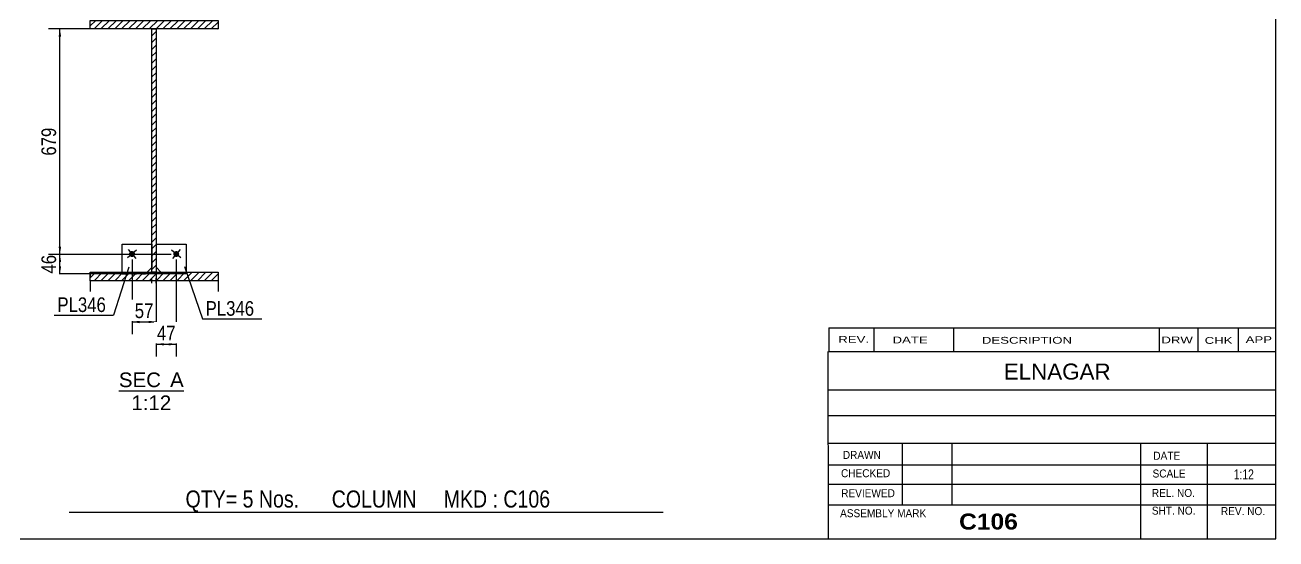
# Model space of a CAD drawing. Header units: millimetres. Extents: x -284 to 128, y -158 to 129.
# Drawn here: x -116.6 to 128.2, y -157.6 to -56.9 of the extents above; entities that cross this region are included whole.
import ezdxf

# ---------------------------------------------------------------- set-up
doc = ezdxf.new("R2010")
doc.units = ezdxf.units.MM
doc.linetypes.add('DXK_LINE_DOT1', pattern=[1.8814, 0.9407, -0.9407])
doc.styles.add('Arial', font='ARIAL.TTF', dxfattribs={"height": 0.2})
doc.styles.add('Arial Bold', font='ARIALBD.TTF', dxfattribs={"height": 0.2})
doc.styles.add('Arial Narrow', font='ARIALN.TTF', dxfattribs={"height": 0.2})

# ---------------------------------------------------------------- blocks, each defined once
blk = doc.blocks.new('Unknown-623260482-1210')
at = {"color": 5, "linetype": 'Continuous'}
for p, q in [((128.16, -157.59), (128.16, 129.41)), ((-281.84, -157.59), (128.16, -157.59))]:
    blk.add_line(p, q, dxfattribs=at)
blk = doc.blocks.new('Unknown-623260482-12 - 1256')
at = {"color": 1, "linetype": 'Continuous'}
blk.add_line((-98.25, -128.6), (-85.56, -128.6), dxfattribs=at)
at = {"color": 0, "linetype": 'Continuous'}
for points in [[(-90.03, -127.85), (-90.03, -124.85), (-98.25, -124.85), (-98.25, -127.85)], [(-85.56, -127.85), (-85.56, -124.85), (-88.23, -124.85), (-88.23, -127.85)], [(-88.02, -132.35), (-88.02, -129.35), (-95.8, -129.35), (-95.8, -132.35)]]:
    blk.add_wipeout(points, dxfattribs=at)
at = {"color": 136, "linetype": 'Continuous', "style": 'Arial'}
for s, height, p in [('SEC', 2.865, (-98.25, -127.85)), ('A', 2.87, (-88.23, -127.85)), ('1:12', 2.865, (-95.8, -132.35))]:
    blk.add_text(s, height=height, dxfattribs=at).set_placement(p)
blk = doc.blocks.new('Part-623260482-1356 - 1256')
at = {"linetype": 'Continuous'}
h = blk.add_hatch(dxfattribs=at)
h.set_pattern_fill('', scale=0.3, style=0, pattern_type=0)
h.set_pattern_definition([(45, (-78.8516, -107.0117), (-0.67352, 0.67352), [])])
h.paths.add_polyline_path([(-103.85, -107.01), (-78.85, -107.01), (-78.85, -105.34), (-103.85, -105.34)])
at = {"color": 7, "linetype": 'DXK_LINE_DOT1'}
for p, q in [((-103.85, -105.34), (-103.85, -107.01)), ((-78.85, -105.34), (-78.85, -107.01))]:
    blk.add_line(p, q, dxfattribs=at)
at = {"color": 2, "linetype": 'Continuous'}
for p, q in [((-103.85, -107.01), (-103.85, -105.34)), ((-103.85, -105.34), (-78.85, -105.34)), ((-103.85, -107.01), (-103.85, -109.14)), ((-78.85, -107.01), (-103.85, -107.01)), ((-78.85, -105.34), (-78.85, -107.01)), ((-78.85, -107.01), (-78.85, -109.14))]:
    blk.add_line(p, q, dxfattribs=at)
blk = doc.blocks.new('Part-623260482-1315 - 1256')
at = {"color": 2, "linetype": 'Continuous'}
for p, q in [((-97.63, -105.34), (-97.63, -99.86)), ((-97.63, -99.86), (-91.79, -99.86)), ((-91.79, -99.86), (-91.79, -104.44)), ((-91.79, -104.44), (-92.69, -105.34))]:
    blk.add_line(p, q, dxfattribs=at)
at = {"color": 7, "linetype": 'DXK_LINE_DOT1'}
for p, q in [((-97.63, -105.34), (-97.63, -105.69)), ((-97.63, -105.69), (-93.04, -105.69)), ((-92.69, -105.34), (-93.04, -105.69))]:
    blk.add_line(p, q, dxfattribs=at)
blk = doc.blocks.new('Part-623260482-1320 - 1256')
at = {"color": 2, "linetype": 'Continuous'}
for p, q in [((-90.91, -104.44), (-90.91, -99.86)), ((-90.91, -99.86), (-85.08, -99.86)), ((-85.08, -99.86), (-85.08, -105.34)), ((-90.91, -104.44), (-90.02, -105.34))]:
    blk.add_line(p, q, dxfattribs=at)
at = {"color": 7, "linetype": 'DXK_LINE_DOT1'}
for p, q in [((-90.02, -105.34), (-89.66, -105.69)), ((-85.08, -105.69), (-89.66, -105.69)), ((-85.08, -105.34), (-85.08, -105.69))]:
    blk.add_line(p, q, dxfattribs=at)
blk = doc.blocks.new('Bolt-623260482-1325 - 1256')
at = {"linetype": 'Continuous'}
blk.add_hatch(color=3, dxfattribs=at).paths.add_polyline_path([(-86.57, -102.15, -1), (-87.47, -101.41, -1)])
at = {"color": 3, "linetype": 'Continuous'}
for p, q in [((-86.12, -102.52), (-87.92, -101.04)), ((-86.28, -100.88), (-87.76, -102.68))]:
    blk.add_line(p, q, dxfattribs=at)
blk = doc.blocks.new('Bolt-623260482-1326 - 1256')
at = {"linetype": 'Continuous'}
blk.add_hatch(color=3, dxfattribs=at).paths.add_polyline_path([(-95.23, -101.41, -1), (-96.14, -102.15, -1)])
at = {"color": 3, "linetype": 'Continuous'}
for p, q in [((-94.78, -101.04), (-96.59, -102.52)), ((-96.43, -100.88), (-94.94, -102.68))]:
    blk.add_line(p, q, dxfattribs=at)
blk = doc.blocks.new('Part-623260482-1331 - 1256')
at = {"linetype": 'Continuous'}
h = blk.add_hatch(dxfattribs=at)
h.set_pattern_fill('', scale=0.3, style=0, pattern_type=0)
h.set_pattern_definition([(45, (-78.8516, -57.696), (-0.67352, 0.67352), [])])
h.paths.add_polyline_path([(-103.85, -57.7), (-78.85, -57.7), (-78.85, -56.03), (-103.85, -56.03)])
at = {"color": 2, "linetype": 'Continuous'}
for p, q in [((-103.85, -57.7), (-103.85, -56.03)), ((-103.85, -56.03), (-78.85, -56.03)), ((-78.85, -56.03), (-78.85, -57.7)), ((-78.85, -57.7), (-103.85, -57.7))]:
    blk.add_line(p, q, dxfattribs=at)
blk = doc.blocks.new('Part-623260482-1360 - 1256')
at = {"linetype": 'Continuous'}
h = blk.add_hatch(dxfattribs=at)
h.set_pattern_fill('', scale=0.3, style=0, pattern_type=0)
h.set_pattern_definition([(45, (-90.9349, -105.3377), (-0.67352, 0.67352), [])])
h.paths.add_polyline_path([(-91.77, -105.34), (-90.93, -105.34), (-90.93, -57.7), (-91.77, -57.7)])
at = {"color": 2, "linetype": 'Continuous'}
for p, q in [((-91.77, -70.2), (-91.77, -57.7)), ((-91.77, -57.7), (-90.93, -57.7)), ((-90.93, -57.7), (-90.93, -70.2)), ((-91.77, -105.34), (-91.77, -70.3)), ((-90.93, -70.3), (-90.93, -105.34)), ((-90.93, -105.34), (-91.77, -105.34))]:
    blk.add_line(p, q, dxfattribs=at)
at = {"color": 7, "linetype": 'DXK_LINE_DOT1'}
for p, q in [((-91.77, -107.46), (-91.77, -105.34)), ((-90.93, -107.46), (-90.93, -105.34))]:
    blk.add_line(p, q, dxfattribs=at)
blk = doc.blocks.new('StraightDimension-623260482-1375 - 1256')
at = {"linetype": 'Continuous'}
for points in [[(-94.18, -115.33), (-95.68, -115.08), (-94.18, -114.83)], [(-92.43, -114.83), (-90.93, -115.08), (-92.43, -115.33)]]:
    blk.add_hatch(color=7, dxfattribs=at).paths.add_polyline_path(points)
at = {"color": 7, "linetype": 'Continuous'}
for p, q in [((-95.68, -102.86), (-95.68, -117.48)), ((-90.93, -104.52), (-90.93, -117.48)), ((-95.68, -115.08), (-90.93, -115.08))]:
    blk.add_line(p, q, dxfattribs=at)
at = {"color": 0}
blk.add_wipeout([(-90.88, -114.93), (-90.88, -110.73), (-95.74, -110.73), (-95.74, -114.93)], dxfattribs=at)
at = {"color": 3, "style": 'Arial Narrow'}
blk.add_text('57', height=2.863, dxfattribs=at).set_placement((-95.14, -114.33))
blk = doc.blocks.new('StraightDimension-623260482-1395 - 1256')
at = {"linetype": 'Continuous'}
for points in [[(-110.04, -103.36), (-109.79, -101.86), (-109.54, -103.36)], [(-109.54, -104.19), (-109.79, -105.69), (-110.04, -104.19)]]:
    blk.add_hatch(color=7, dxfattribs=at).paths.add_polyline_path(points)
at = {"color": 7, "linetype": 'Continuous'}
for p, q in [((-88.02, -101.86), (-112.04, -101.86)), ((-109.79, -105.69), (-109.79, -101.86)), ((-86.08, -105.69), (-112.04, -105.69))]:
    blk.add_line(p, q, dxfattribs=at)
at = {"color": 0}
blk.add_wipeout([(-109.94, -101.35), (-114.14, -101.35), (-114.14, -106.21), (-109.94, -106.21)], dxfattribs=at)
at = {"color": 3, "style": 'Arial Narrow'}
blk.add_text('46', height=2.863, rotation=90.0002, dxfattribs=at).set_placement((-110.54, -105.61))
blk = doc.blocks.new('StraightDimension-623260482-1388 - 1256')
at = {"linetype": 'Continuous'}
for points in [[(-110.04, -59.2), (-109.79, -57.7), (-109.54, -59.2)], [(-109.54, -100.36), (-109.79, -101.86), (-110.04, -100.36)]]:
    blk.add_hatch(color=7, dxfattribs=at).paths.add_polyline_path(points)
at = {"color": 7, "linetype": 'Continuous'}
for p, q in [((-79.85, -57.7), (-112.04, -57.7)), ((-109.79, -101.86), (-109.79, -57.7)), ((-88.02, -101.86), (-112.04, -101.86))]:
    blk.add_line(p, q, dxfattribs=at)
at = {"color": 0}
blk.add_wipeout([(-109.94, -76.44), (-114.14, -76.44), (-114.14, -83.12), (-109.94, -83.12)], dxfattribs=at)
at = {"color": 3, "style": 'Arial Narrow'}
blk.add_text('679', height=2.863, rotation=90.0002, dxfattribs=at).set_placement((-110.54, -82.52))
blk = doc.blocks.new('StraightDimension-623260482-1436 - 1256')
at = {"linetype": 'Continuous'}
for points in [[(-89.43, -119.7), (-90.93, -119.45), (-89.43, -119.2)], [(-88.52, -119.2), (-87.02, -119.45), (-88.52, -119.7)]]:
    blk.add_hatch(color=7, dxfattribs=at).paths.add_polyline_path(points)
at = {"color": 7, "linetype": 'Continuous'}
for p, q in [((-87.02, -102.86), (-87.02, -121.85)), ((-90.93, -106.34), (-90.93, -121.85)), ((-90.93, -119.45), (-87.02, -119.45))]:
    blk.add_line(p, q, dxfattribs=at)
at = {"color": 0}
blk.add_wipeout([(-86.55, -119.3), (-86.55, -115.1), (-91.4, -115.1), (-91.4, -119.3)], dxfattribs=at)
at = {"color": 3, "style": 'Arial Narrow'}
blk.add_text('47', height=2.863, dxfattribs=at).set_placement((-90.8, -118.7))
blk = doc.blocks.new('CBS_CALLOFF-623260482-5929')
at = {"color": 7, "linetype": 'Continuous'}
blk.add_line((-107.96, -152.32), (8.27, -152.34), dxfattribs=at)
at = {"color": 3, "linetype": 'Continuous', "style": 'Arial Narrow'}
blk.add_text('QTY= 5 Nos.      COLUMN     MKD : C106', height=3.3405, dxfattribs=at).set_placement((-85.21, -151.43))
blk = doc.blocks.new('CBS_NAME_BLOG-623260482-5930')
at = {"color": 7, "linetype": 'Continuous'}
for p, q in [((40.57, -157.55), (40.56, -120.84)), ((40.57, -120.84), (128.08, -120.84)), ((40.57, -128.38), (128.09, -128.38)), ((40.64, -133.43), (128.16, -133.43)), ((40.57, -138.81), (128.08, -138.81)), ((55.09, -150.91), (55.09, -138.81)), ((64.77, -150.89), (64.77, -138.82)), ((101.69, -157.55), (101.69, -138.82)), ((114.74, -157.55), (114.74, -138.81)), ((40.57, -143.1), (128.16, -143.09)), ((40.57, -146.85), (128.08, -146.85)), ((40.57, -150.89), (128.08, -150.89)), ((40.57, -157.59), (128.16, -157.59))]:
    blk.add_line(p, q, dxfattribs=at)
at = {"color": 3, "linetype": 'Continuous', "style": 'Arial'}
blk.add_text('ELNAGAR', height=3.133, dxfattribs=at).set_placement((74.89, -126.37))
at = {"color": 3, "linetype": 'Continuous'}
for s, height, style, width, p in [('DRAWN', 1.566, 'Arial', 0.9, (43.4, -141.91)), ('DATE', 1.566, 'Arial', 0.9, (104.16, -142.07)), ('CHECKED', 1.566, 'Arial', 0.9, (43.05, -145.49)), ('SCALE', 1.566, 'Arial', 0.9, (104.01, -145.55)), ('1:12', 1.957, 'Arial Narrow', 0.9, (119.9, -145.91)), ('REVIEWED', 1.566, 'Arial', 0.9, (43.09, -149.4)), ('REL. NO.', 1.566, 'Arial', 0.9, (103.87, -149.36)), ('ASSEMBLY MARK', 1.5663, 'Arial', 0.9, (42.87, -153.33)), ('SHT. NO.', 1.566, 'Arial', 0.9, (103.87, -152.82)), ('REV. NO.', 1.566, 'Arial', 0.9, (117.39, -152.91)), ('C106', 3.131, 'Arial Bold', 1.1, (66.15, -155.74))]:
    blk.add_text(s, height=height, dxfattribs=dict(at, style=style, width=width)).set_placement(p)
blk = doc.blocks.new('CBS_REVISION-623260482-5931')
at = {"color": 7, "linetype": 'Continuous'}
for p, q in [((40.65, -116.21), (128.15, -116.21)), ((40.65, -116.21), (40.65, -120.84)), ((49.45, -116.21), (49.45, -120.84)), ((65.04, -116.21), (65.04, -120.78)), ((105.3, -116.21), (105.3, -120.84)), ((112.84, -116.21), (112.84, -120.84)), ((120.79, -116.21), (120.79, -120.84)), ((40.65, -120.84), (128.15, -120.84))]:
    blk.add_line(p, q, dxfattribs=at)
at = {"color": 7, "style": 'Arial Narrow', "width": 1.7}
for s, height, p in [('REV.', 1.326, (42.51, -119.17)), ('DATE', 1.326, (53.13, -119.28)), ('DESCRIPTION', 1.3257, (70.61, -119.34)), ('DRW', 1.326, (105.73, -119.28)), ('CHK', 1.326, (114.21, -119.37)), ('APP', 1.326, (122.22, -119.21))]:
    blk.add_text(s, height=height, dxfattribs=at).set_placement(p)
blk = doc.blocks.new('Mark-623260482-1311 - 1256')
at = {"color": 7, "linetype": 'Continuous'}
blk.add_line((-96.28, -104.34), (-99.28, -113.74), dxfattribs=at)
at = {"color": 0}
blk.add_wipeout([(-100.78, -113.14), (-100.78, -110.14), (-110.28, -110.14), (-110.28, -113.14)], dxfattribs=at)
blk.add_wipeout([(-100.78, -113.14), (-100.78, -110.14), (-110.28, -110.14), (-110.28, -113.14)], dxfattribs=at)
at = {"color": 7, "linetype": 'Continuous'}
blk.add_line((-110.88, -113.74), (-99.28, -113.74), dxfattribs=at)
at = {"color": 3, "style": 'Arial Narrow'}
blk.add_text('PL346', height=2.863, dxfattribs=at).set_placement((-110.28, -113.14))
blk = doc.blocks.new('Mark-623260482-1316 - 1256')
at = {"color": 0}
blk.add_wipeout([(-71.78, -113.87), (-71.78, -110.87), (-81.28, -110.87), (-81.28, -113.87)], dxfattribs=at)
blk.add_wipeout([(-71.78, -113.87), (-71.78, -110.87), (-81.28, -110.87), (-81.28, -113.87)], dxfattribs=at)
at = {"color": 7, "linetype": 'Continuous'}
for p, q in [((-85.38, -104.21), (-81.88, -114.47)), ((-81.88, -114.47), (-70.28, -114.47))]:
    blk.add_line(p, q, dxfattribs=at)
at = {"color": 3, "style": 'Arial Narrow'}
blk.add_text('PL346', height=2.863, dxfattribs=at).set_placement((-81.28, -113.87))

msp = doc.modelspace()

# ---------------------------------------------------------------- block references
for name in ['Unknown-623260482-1210', 'Part-623260482-1331 - 1256', 'Part-623260482-1360 - 1256', 'Part-623260482-1315 - 1256', 'Part-623260482-1320 - 1256', 'Bolt-623260482-1326 - 1256', 'Bolt-623260482-1325 - 1256', 'Part-623260482-1356 - 1256', 'CBS_REVISION-623260482-5931', 'CBS_NAME_BLOG-623260482-5930', 'CBS_CALLOFF-623260482-5929']:
    msp.add_blockref(name, (0, 0))

# ---------------------------------------------------------------- next in the draw order: block references
for name in ['StraightDimension-623260482-1375 - 1256', 'Unknown-623260482-12 - 1256']:
    msp.add_blockref(name, (0, 0))

# ---------------------------------------------------------------- next in the draw order: block references
msp.add_blockref('StraightDimension-623260482-1395 - 1256', (0, 0))

# ---------------------------------------------------------------- next in the draw order: block references
for name in ['StraightDimension-623260482-1388 - 1256', 'Mark-623260482-1311 - 1256']:
    msp.add_blockref(name, (0, 0))

# ---------------------------------------------------------------- next in the draw order: block references
msp.add_blockref('StraightDimension-623260482-1436 - 1256', (0, 0))

# ---------------------------------------------------------------- next in the draw order: block references
msp.add_blockref('Mark-623260482-1316 - 1256', (0, 0))

doc.saveas('drawing.dxf')
